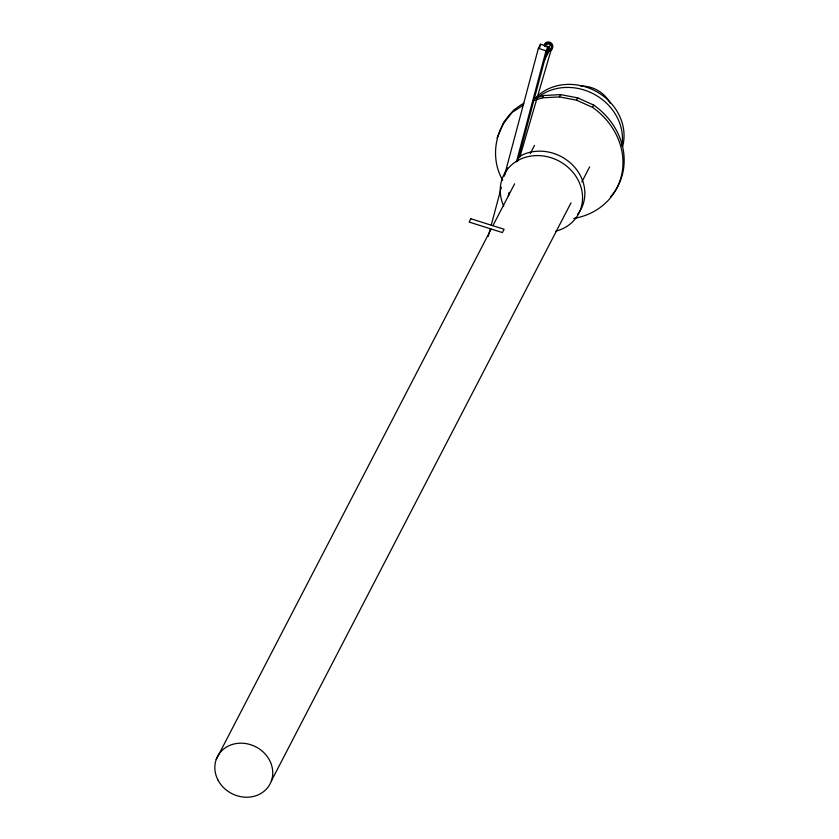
<?xml version="1.0" encoding="UTF-8"?>
<svg xmlns="http://www.w3.org/2000/svg" width="839" height="839" viewBox="0 0 839 839"><rect width="100%" height="100%" fill="white"/><g stroke="black" fill="none" stroke-linecap="round" stroke-linejoin="round"><path stroke-width="1.26" d="M523.809 103.291C497.275 117.491 487.564 154.439 502.729 180.228M552.356 45.736L519.781 157.25M488.246 236.388L490.259 228.816M491.276 225.03L500.359 190.946M500.694 189.687L501.365 187.181M504.365 175.907L538.376 48.358L540.526 44.205L548.203 46.627L517.694 161.067M539.519 47.991L540.526 44.205M516.436 161.854L546.042 50.791L548.203 46.627M508.361 196.064L509.367 192.309M544.951 46.281L549.66 47.771L548.433 52.417L544.784 59.443M508.382 195.539L509.116 193.054M504.438 121.361L497.066 137.974M504.134 175.844L506.557 170.233M503.253 123.648L514.559 109.385M546.021 54.808L549.66 47.771M532.786 100.932L542.445 97.838L543.63 95.541L560.609 94.618L577.693 97.88L593.718 105.085A69.102 61.299 27.4 0 1 610.561 196.819M505.372 172.152L507.522 167.999M542.445 97.838L559.424 96.915L560.609 94.618M216.2 759.515L491.109 229.162M492.923 225.67L514.622 183.804M530.3 153.558L534.516 145.42M559.424 96.915L576.508 100.166L577.693 97.88M573.74 218.465A69.102 61.299 27.4 0 0 622.192 172.1A69.102 61.299 27.4 0 0 592.533 107.371L593.718 105.085M271.385 780.899L571.002 202.86M581.857 181.927L589.691 166.804M513.374 111.671L523.651 104.896M518.691 157.323L522.225 154.995A42.139 37.377 27.4 0 1 573.498 165.944A42.139 37.377 27.4 0 1 577.735 214.218M533.971 98.645L543.63 95.541M538.376 48.358L546.042 50.791M576.508 100.166L592.533 107.371M535.209 98.215A51.189 45.4 27.4 0 1 596.225 91.451A51.189 45.4 27.4 0 1 622.643 146.426M536.215 98.761A51.189 45.4 27.4 0 1 594.641 94.492A51.189 45.4 27.4 0 1 621.835 145.965M503.746 206.09A42.139 37.377 27.4 0 1 525.529 157.271A42.139 37.377 27.4 0 1 579.728 183.563A42.139 37.377 27.4 0 1 555.575 231.228M580.724 86.06A29.638 26.282 27.4 0 1 610.142 103.082M550.122 44.037A1.898 1.688 27.4 0 1 549.063 46.491M546.671 44.666A1.898 1.688 27.4 0 1 547.563 43.229M549.87 43.628A4.143 3.681 27.4 0 1 548.339 50.613M544.102 45.736A4.143 3.681 27.4 0 1 548.874 43.219M544.605 45.61A4.143 3.681 27.4 0 1 548.737 41.971A4.143 3.681 27.4 0 1 552.681 46.512A4.143 3.681 27.4 0 1 547.857 49.344M544.658 45.432A4.143 3.681 27.4 0 1 549.419 42.904A4.143 3.681 27.4 0 1 552.597 47.624A4.143 3.681 27.4 0 1 547.836 50.151M544.427 45.631A4.143 3.681 27.4 0 1 551.422 45.851A4.143 3.681 27.4 0 1 548.318 51.41M470.847 218.748L469.127 222.062L502.393 232.56L504.103 229.257L470.847 218.748M218.067 780.197A29.638 26.282 27.4 0 0 268.165 786.961A29.638 26.282 27.4 0 0 245.156 743.459A29.638 26.282 27.4 0 0 218.067 780.197"/></g></svg>
